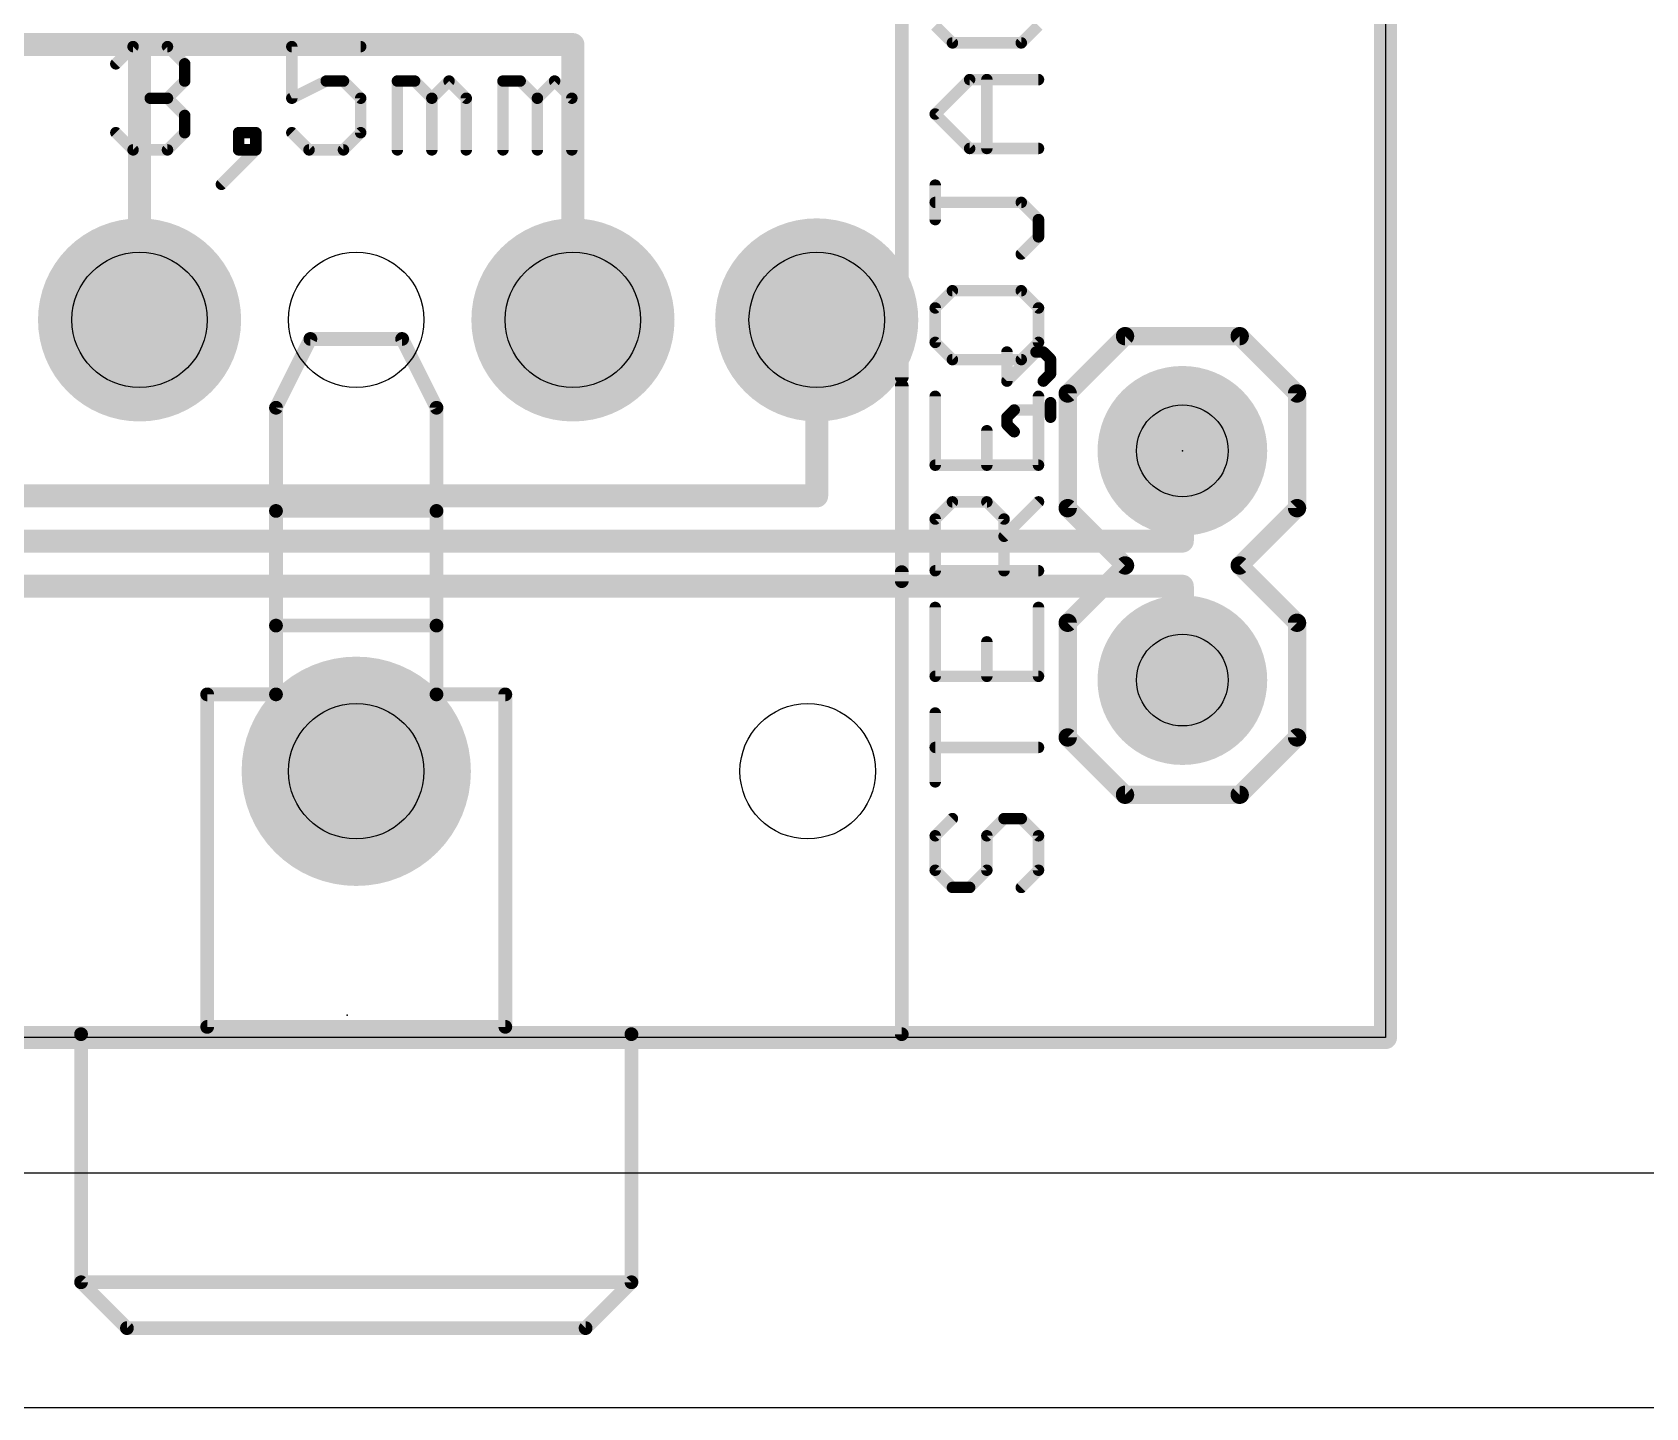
# Model space of a CAD drawing. Extents: x -7 to 74, y -4 to 123.
# Drawn here: x 35.51 to 53.38, y -4.1 to 11.14 of the extents above; entities that cross this region are included whole.
import ezdxf

# ---------------------------------------------------------------- set-up
doc = ezdxf.new("R2010")
doc.units = 0
for name, color, linetype in [('1', 14, 'CONTINUOUS'), ('16', 5, 'CONTINUOUS'), ('17', 94, 'CONTINUOUS'), ('20', 178, 'CONTINUOUS'), ('21', 250, 'CONTINUOUS'), ('22', 250, 'CONTINUOUS'), ('23', 178, 'CONTINUOUS'), ('24', 178, 'CONTINUOUS'), ('26', 250, 'CONTINUOUS'), ('27', 250, 'CONTINUOUS'), ('44', 250, 'CONTINUOUS'), ('51', 214, 'CONTINUOUS'), ('52', 6, 'CONTINUOUS')]:
    doc.layers.add(name, color=color, linetype=linetype)

# ---------------------------------------------------------------- blocks, each defined once
blk = doc.blocks.new('RECT')
blk.add_solid([(-0.5, -0.5), (0.5, -0.5), (-0.5, 0.5), (0.5, 0.5)])
blk = doc.blocks.new('ROUNDP')
at = {"const_width": 0.5}
blk.add_lwpolyline([(0, -0.25, 1), (0, 0.25, 1), (0, -0.25)], format="xyb", dxfattribs=at)

msp = doc.modelspace()

# ---------------------------------------------------------------- linework, layer by layer
at = {"layer": '1', "const_width": 0.254}
for points in [[(50.5, 0), (50.5, 16.95)], [(0, 0), (50.5, 0)]]:
    msp.add_lwpolyline(points, dxfattribs=at)
at = {"layer": '1', "const_width": 0.127}
for points in [[(50.4365, 0, 1), (50.5635, 0)], [(50.5, -0.0635, 1), (50.5, 0.0635)]]:
    msp.add_lwpolyline(points, format="xyb", dxfattribs=at)
at = {"layer": '16', "const_width": 0.254}
for points in [[(50.5, 0), (50.5, 16.95)], [(36.7, 11), (22, 11)], [(36.7, 7.95), (36.7, 11)], [(36.7, 11), (41.5, 11)], [(41.5, 11), (41.5, 7.95)], [(44.2, 6), (44.2, 7.95)], [(48.25, 5.5), (48.25, 6.5)], [(34, 6), (44.2, 6)], [(23, 5.5), (48.25, 5.5)], [(23, 5), (48.25, 5)], [(48.25, 5), (48.25, 3.96)], [(0, 0), (50.5, 0)]]:
    msp.add_lwpolyline(points, dxfattribs=at)
at = {"layer": '16', "const_width": 0.127}
for points in [[(36.7635, 11, 1), (36.6365, 11)], [(36.7, 11.0635, 1), (36.7, 10.9365)], [(36.7, 10.9365, 1), (36.7, 11.0635)], [(41.5635, 11, 1), (41.4365, 11)], [(41.5, 10.9365, 1), (41.5, 11.0635)], [(44.2635, 7.95, 1), (44.1365, 7.95)], [(36.6365, 7.95, 1), (36.7635, 7.95)], [(41.4365, 7.95, 1), (41.5635, 7.95)], [(48.3135, 6.5, 1), (48.1865, 6.5)], [(44.2, 5.9365, 1), (44.2, 6.0635)], [(44.1365, 6, 1), (44.2635, 6)], [(48.1865, 5.5, 1), (48.3135, 5.5)], [(48.25, 5.4365, 1), (48.25, 5.5635)], [(48.3135, 5, 1), (48.1865, 5)], [(48.25, 4.9365, 1), (48.25, 5.0635)], [(48.1865, 3.96, 1), (48.3135, 3.96)], [(50.4365, 0, 1), (50.5635, 0)], [(50.5, -0.0635, 1), (50.5, 0.0635)]]:
    msp.add_lwpolyline(points, format="xyb", dxfattribs=at)
at = {"layer": '20'}
for p, q in [((50.5, 16.95), (50.5, 0)), ((50.5, 0), (0, 0))]:
    msp.add_line(p, q, dxfattribs=at)
for centre in [(39.1, 7.95), (44.1, 2.95)]:
    msp.add_circle(centre, 0.75, dxfattribs=at)
at = {"layer": '21'}
for points, const_width in [([(45.142, 7.315), (45.142, 11.762)], 0.1524), ([(36.4373, 10.7868), (36.628, 10.9775)], 0.127), ([(36.628, 10.9775), (37.0093, 10.9775)], 0.127), ([(37.0093, 10.9775), (37.2, 10.7868)], 0.127), ([(39.1489, 10.9775), (38.3863, 10.9775)], 0.127), ([(38.3863, 10.9775), (38.3863, 10.4055)], 0.127), ([(37.2, 10.7868), (37.2, 10.5961)], 0.127), ([(37.2, 10.5961), (37.0093, 10.4055)], 0.127), ([(38.3863, 10.4055), (38.7676, 10.5961)], 0.127), ([(38.7676, 10.5961), (38.9583, 10.5961)], 0.127), ([(38.9583, 10.5961), (39.1489, 10.4055)], 0.127), ([(39.5557, 9.8335), (39.5557, 10.5961)], 0.127), ([(39.5557, 10.5961), (39.7464, 10.5961)], 0.127), ([(39.7464, 10.5961), (39.937, 10.4055)], 0.127), ([(39.937, 10.4055), (40.1277, 10.5961)], 0.127), ([(40.1277, 10.5961), (40.3183, 10.4055)], 0.127), ([(40.7251, 9.8335), (40.7251, 10.5961)], 0.127), ([(40.7251, 10.5961), (40.9158, 10.5961)], 0.127), ([(40.9158, 10.5961), (41.1064, 10.4055)], 0.127), ([(41.1064, 10.4055), (41.2971, 10.5961)], 0.127), ([(41.2971, 10.5961), (41.4877, 10.4055)], 0.127), ([(37.0093, 10.4055), (36.8186, 10.4055)], 0.127), ([(37.0093, 10.4055), (37.2, 10.2148)], 0.127), ([(39.1489, 10.4055), (39.1489, 10.0242)], 0.127), ([(39.937, 10.4055), (39.937, 9.8335)], 0.127), ([(40.3183, 10.4055), (40.3183, 9.8335)], 0.127), ([(41.1064, 10.4055), (41.1064, 9.8335)], 0.127), ([(41.4877, 10.4055), (41.4877, 9.8335)], 0.127), ([(37.2, 10.2148), (37.2, 10.0242)], 0.127), ([(36.628, 9.8335), (36.4373, 10.0242)], 0.127), ([(37.2, 10.0242), (37.0093, 9.8335)], 0.127), ([(37.988, 10.0242), (37.7974, 10.0242)], 0.127), ([(37.7974, 10.0242), (37.7974, 9.8335)], 0.127), ([(37.988, 9.8335), (37.988, 10.0242)], 0.127), ([(38.577, 9.8335), (38.3863, 10.0242)], 0.127), ([(39.1489, 10.0242), (38.9583, 9.8335)], 0.127), ([(37.0093, 9.8335), (36.628, 9.8335)], 0.127), ([(37.6067, 9.4522), (37.988, 9.8335)], 0.127), ([(37.7974, 9.8335), (37.988, 9.8335)], 0.127), ([(38.9583, 9.8335), (38.577, 9.8335)], 0.127), ([(45.142, 0.038), (45.142, 5.156)], 0.1524), ([(36.052, 0.038), (33.058, 0.038)], 0.1524), ([(36.052, 0.038), (36.052, -2.71)], 0.1524), ([(42.148, 0.038), (36.052, 0.038)], 0.1524), ([(45.142, 0.038), (42.148, 0.038)], 0.1524), ([(42.148, -2.71), (42.148, 0.038)], 0.1524), ([(36.052, -2.71), (36.56, -3.218)], 0.1524), ([(42.148, -2.71), (36.052, -2.71)], 0.1524), ([(42.148, -2.71), (41.64, -3.218)], 0.1524), ([(41.64, -3.218), (36.56, -3.218)], 0.1524)]:
    msp.add_lwpolyline(points, dxfattribs=dict(at, const_width=const_width))
for points, const_width in [([(36.628, 11.0092, 1), (36.628, 10.9457)], 0.0635), ([(36.6504, 10.955, 1), (36.6055, 10.9999)], 0.0635), ([(37.0317, 10.9999, 1), (36.9868, 10.955)], 0.0635), ([(37.0093, 10.9457, 1), (37.0093, 11.0092)], 0.0635), ([(38.418, 10.9775, 1), (38.3545, 10.9775)], 0.0635), ([(38.3863, 11.0092, 1), (38.3863, 10.9457)], 0.0635), ([(39.1489, 10.9457, 1), (39.1489, 11.0092)], 0.0635), ([(36.4149, 10.8093, 1), (36.4598, 10.7644)], 0.0635), ([(37.2317, 10.7868, 1), (37.1682, 10.7868)], 0.0635), ([(37.1775, 10.7644, 1), (37.2224, 10.8093)], 0.0635), ([(37.1682, 10.5961, 1), (37.2317, 10.5961)], 0.0635), ([(37.2224, 10.5737, 1), (37.1775, 10.6186)], 0.0635), ([(38.7676, 10.6279, 1), (38.7676, 10.5644)], 0.0635), ([(38.7818, 10.5678, 1), (38.7534, 10.6245)], 0.0635), ([(38.9807, 10.6186, 1), (38.9358, 10.5737)], 0.0635), ([(38.9583, 10.5644, 1), (38.9583, 10.6279)], 0.0635), ([(39.5874, 10.5961, 1), (39.5239, 10.5961)], 0.0635), ([(39.5557, 10.6279, 1), (39.5557, 10.5644)], 0.0635), ([(39.7688, 10.6186, 1), (39.7239, 10.5737)], 0.0635), ([(39.7464, 10.5644, 1), (39.7464, 10.6279)], 0.0635), ([(40.1501, 10.6186, 1), (40.1052, 10.5737)], 0.0635), ([(40.1501, 10.5737, 1), (40.1052, 10.6186)], 0.0635), ([(40.7568, 10.5961, 1), (40.6933, 10.5961)], 0.0635), ([(40.7251, 10.6279, 1), (40.7251, 10.5644)], 0.0635), ([(40.9382, 10.6186, 1), (40.8933, 10.5737)], 0.0635), ([(40.9158, 10.5644, 1), (40.9158, 10.6279)], 0.0635), ([(41.3195, 10.6186, 1), (41.2746, 10.5737)], 0.0635), ([(41.3195, 10.5737, 1), (41.2746, 10.6186)], 0.0635), ([(36.8186, 10.4372, 1), (36.8186, 10.3737)], 0.0635), ([(37.0317, 10.4279, 1), (36.9868, 10.383)], 0.0635), ([(36.9868, 10.4279, 1), (37.0317, 10.383)], 0.0635), ([(37.0093, 10.3737, 1), (37.0093, 10.4372)], 0.0635), ([(38.3545, 10.4055, 1), (38.418, 10.4055)], 0.0635), ([(38.3721, 10.4339, 1), (38.4005, 10.3771)], 0.0635), ([(39.1807, 10.4055, 1), (39.1172, 10.4055)], 0.0635), ([(39.1265, 10.383, 1), (39.1714, 10.4279)], 0.0635), ([(39.9688, 10.4055, 1), (39.9053, 10.4055)], 0.0635), ([(39.9146, 10.4279, 1), (39.9595, 10.383)], 0.0635), ([(39.9146, 10.383, 1), (39.9595, 10.4279)], 0.0635), ([(40.3501, 10.4055, 1), (40.2866, 10.4055)], 0.0635), ([(40.2959, 10.383, 1), (40.3408, 10.4279)], 0.0635), ([(41.1382, 10.4055, 1), (41.0747, 10.4055)], 0.0635), ([(41.084, 10.4279, 1), (41.1289, 10.383)], 0.0635), ([(41.084, 10.383, 1), (41.1289, 10.4279)], 0.0635), ([(41.5195, 10.4055, 1), (41.456, 10.4055)], 0.0635), ([(41.4653, 10.383, 1), (41.5102, 10.4279)], 0.0635), ([(37.2317, 10.2148, 1), (37.1682, 10.2148)], 0.0635), ([(37.1775, 10.1924, 1), (37.2224, 10.2373)], 0.0635), ([(36.4598, 10.0466, 1), (36.4149, 10.0017)], 0.0635), ([(37.1682, 10.0242, 1), (37.2317, 10.0242)], 0.0635), ([(37.2224, 10.0017, 1), (37.1775, 10.0466)], 0.0635), ([(37.8291, 10.0242, 1), (37.7656, 10.0242)], 0.0635), ([(37.7974, 10.0559, 1), (37.7974, 9.9924)], 0.0635), ([(38.0198, 10.0242, 1), (37.9563, 10.0242)], 0.0635), ([(37.988, 9.9924, 1), (37.988, 10.0559)], 0.0635), ([(38.4087, 10.0466, 1), (38.3638, 10.0017)], 0.0635), ([(39.1172, 10.0242, 1), (39.1807, 10.0242)], 0.0635), ([(39.1714, 10.0017, 1), (39.1265, 10.0466)], 0.0635), ([(36.628, 9.8653, 1), (36.628, 9.8018)], 0.0635), ([(36.6055, 9.811, 1), (36.6504, 9.856)], 0.0635), ([(36.9868, 9.856, 1), (37.0317, 9.811)], 0.0635), ([(37.0093, 9.8018, 1), (37.0093, 9.8653)], 0.0635), ([(37.7656, 9.8335, 1), (37.8291, 9.8335)], 0.0635), ([(37.7974, 9.8653, 1), (37.7974, 9.8018)], 0.0635), ([(37.9563, 9.8335, 1), (38.0198, 9.8335)], 0.0635), ([(38.0105, 9.811, 1), (37.9656, 9.856)], 0.0635), ([(37.988, 9.8018, 1), (37.988, 9.8653)], 0.0635), ([(38.577, 9.8653, 1), (38.577, 9.8018)], 0.0635), ([(38.5545, 9.811, 1), (38.5994, 9.856)], 0.0635), ([(38.9358, 9.856, 1), (38.9807, 9.811)], 0.0635), ([(38.9583, 9.8018, 1), (38.9583, 9.8653)], 0.0635), ([(39.5239, 9.8335, 1), (39.5874, 9.8335)], 0.0635), ([(39.9053, 9.8335, 1), (39.9688, 9.8335)], 0.0635), ([(40.2866, 9.8335, 1), (40.3501, 9.8335)], 0.0635), ([(40.6933, 9.8335, 1), (40.7568, 9.8335)], 0.0635), ([(41.0747, 9.8335, 1), (41.1382, 9.8335)], 0.0635), ([(41.456, 9.8335, 1), (41.5195, 9.8335)], 0.0635), ([(37.5842, 9.4746, 1), (37.6292, 9.4297)], 0.0635), ([(45.1039, 7.315, 1), (45.1801, 7.315)], 0.0762), ([(45.1801, 5.156, 1), (45.1039, 5.156)], 0.0762), ([(36.0901, 0.038, 1), (36.0139, 0.038)], 0.0762), ([(36.052, 0.0761, 1), (36.052, -0.0001)], 0.0762), ([(36.052, -0.0001, 1), (36.052, 0.0761)], 0.0762), ([(42.148, 0.0761, 1), (42.148, -0.0001)], 0.0762), ([(42.1861, 0.038, 1), (42.1099, 0.038)], 0.0762), ([(42.148, -0.0001, 1), (42.148, 0.0761)], 0.0762), ([(45.1039, 0.038, 1), (45.1801, 0.038)], 0.0762), ([(45.142, -0.0001, 1), (45.142, 0.0761)], 0.0762), ([(36.052, -2.6719, 1), (36.052, -2.7481)], 0.0762), ([(36.0139, -2.71, 1), (36.0901, -2.71)], 0.0762), ([(36.0789, -2.6831, 1), (36.0251, -2.7369)], 0.0762), ([(42.1099, -2.71, 1), (42.1861, -2.71)], 0.0762), ([(42.1749, -2.7369, 1), (42.1211, -2.6831)], 0.0762), ([(42.148, -2.7481, 1), (42.148, -2.6719)], 0.0762), ([(36.56, -3.1799, 1), (36.56, -3.2561)], 0.0762), ([(36.5331, -3.2449, 1), (36.5869, -3.1911)], 0.0762), ([(41.6131, -3.1911, 1), (41.6669, -3.2449)], 0.0762), ([(41.64, -3.2561, 1), (41.64, -3.1799)], 0.0762)]:
    msp.add_lwpolyline(points, format="xyb", dxfattribs=dict(at, const_width=const_width))
at = {"layer": '22', "const_width": 0.2032}
for points in [[(46.98, 7.135), (47.615, 7.77)], [(47.615, 7.77), (48.885, 7.77)], [(48.885, 7.77), (49.52, 7.135)], [(46.98, 7.135), (46.98, 5.865)], [(49.52, 5.865), (49.52, 7.135)], [(46.98, 5.865), (47.615, 5.23)], [(48.885, 5.23), (49.52, 5.865)], [(47.615, 5.23), (46.98, 4.595)], [(49.52, 4.595), (48.885, 5.23)], [(46.98, 4.595), (46.98, 3.325)], [(49.52, 3.325), (49.52, 4.595)], [(46.98, 3.325), (47.615, 2.69)], [(48.885, 2.69), (49.52, 3.325)], [(47.615, 2.69), (48.885, 2.69)]]:
    msp.add_lwpolyline(points, dxfattribs=at)
at = {"layer": '22', "const_width": 0.1016}
for points in [[(47.615, 7.8208, 1), (47.615, 7.7192)], [(47.6509, 7.7341, 1), (47.5791, 7.8059)], [(48.9209, 7.8059, 1), (48.8491, 7.7341)], [(48.885, 7.7192, 1), (48.885, 7.8208)], [(47.0308, 7.135, 1), (46.9292, 7.135)], [(46.9441, 7.1709, 1), (47.0159, 7.0991)], [(49.5708, 7.135, 1), (49.4692, 7.135)], [(49.4841, 7.0991, 1), (49.5559, 7.1709)], [(47.0159, 5.9009, 1), (46.9441, 5.8291)], [(46.9292, 5.865, 1), (47.0308, 5.865)], [(49.4692, 5.865, 1), (49.5708, 5.865)], [(49.5559, 5.8291, 1), (49.4841, 5.9009)], [(47.6509, 5.1941, 1), (47.5791, 5.2659)], [(47.5791, 5.1941, 1), (47.6509, 5.2659)], [(48.9209, 5.2659, 1), (48.8491, 5.1941)], [(48.8491, 5.2659, 1), (48.9209, 5.1941)], [(47.0308, 4.595, 1), (46.9292, 4.595)], [(46.9441, 4.6309, 1), (47.0159, 4.5591)], [(49.5708, 4.595, 1), (49.4692, 4.595)], [(49.4841, 4.5591, 1), (49.5559, 4.6309)], [(47.0159, 3.3609, 1), (46.9441, 3.2891)], [(49.5559, 3.2891, 1), (49.4841, 3.3609)], [(46.9292, 3.325, 1), (47.0308, 3.325)], [(49.4692, 3.325, 1), (49.5708, 3.325)], [(47.615, 2.7408, 1), (47.615, 2.6392)], [(47.5791, 2.6541, 1), (47.6509, 2.7259)], [(48.8491, 2.7259, 1), (48.9209, 2.6541)], [(48.885, 2.6392, 1), (48.885, 2.7408)]]:
    msp.add_lwpolyline(points, format="xyb", dxfattribs=at)
at = {"layer": '23'}
msp.add_point((39, 0.25), dxfattribs=at)
at = {"layer": '24'}
msp.add_point((48.25, 6.5), dxfattribs=at)
at = {"layer": '26', "const_width": 0.0635}
for points in [[(46.3387, 7.5942, 1), (46.2751, 7.5942)], [(46.6289, 7.6259, 1), (46.6289, 7.5624)], [(46.6514, 7.5717, 1), (46.6065, 7.6166)], [(46.7319, 7.6166, 1), (46.687, 7.5717)], [(46.7094, 7.5624, 1), (46.7094, 7.6259)], [(46.8217, 7.5137, 1), (46.7582, 7.5137)], [(46.7675, 7.4912, 1), (46.8124, 7.5361)], [(46.7582, 7.3527, 1), (46.8217, 7.3527)], [(46.8124, 7.3302, 1), (46.7675, 7.3751)], [(46.2751, 7.2722, 1), (46.3387, 7.2722)], [(46.2844, 7.2946, 1), (46.3294, 7.2497)], [(46.687, 7.2946, 1), (46.7319, 7.2497)], [(46.3874, 6.9841, 1), (46.3874, 6.9206)], [(46.4099, 6.9299, 1), (46.3649, 6.9748)], [(46.8217, 7.0329, 1), (46.7582, 7.0329)], [(46.7899, 6.9206, 1), (46.7899, 6.9841)], [(46.3387, 6.8719, 1), (46.2751, 6.8719)], [(46.2751, 6.7914, 1), (46.3387, 6.7914)], [(46.2844, 6.8943, 1), (46.3294, 6.8494)], [(46.3294, 6.8138, 1), (46.2844, 6.7689)], [(46.7582, 6.8719, 1), (46.8217, 6.8719)], [(46.3649, 6.6884, 1), (46.4099, 6.7333)]]:
    msp.add_lwpolyline(points, format="xyb", dxfattribs=at)
at = {"layer": '26', "const_width": 0.127}
for points in [[(46.3069, 7.5942), (46.3069, 7.2722)], [(46.3069, 7.2722), (46.6289, 7.5942)], [(46.6289, 7.5942), (46.7094, 7.5942)], [(46.7094, 7.5942), (46.7899, 7.5137)], [(46.7899, 7.5137), (46.7899, 7.3527)], [(46.7899, 7.3527), (46.7094, 7.2722)], [(46.3069, 6.8719), (46.3874, 6.9524)], [(46.3874, 6.9524), (46.7899, 6.9524)], [(46.7899, 6.8719), (46.7899, 7.0329)], [(46.3069, 6.7914), (46.3069, 6.8719)], [(46.3874, 6.7109), (46.3069, 6.7914)]]:
    msp.add_lwpolyline(points, dxfattribs=at)
at = {"layer": '27', "const_width": 0.127}
for points in [[(45.5125, 11.2093), (45.7032, 11.0187)], [(46.4658, 11.0187), (46.6565, 11.2093)], [(45.7032, 11.0187), (46.4658, 11.0187)], [(45.5125, 10.2306), (45.8939, 10.6119)], [(45.8939, 10.6119), (46.6565, 10.6119)], [(46.0845, 9.8493), (46.0845, 10.6119)], [(45.8939, 9.8493), (45.5125, 10.2306)], [(46.6565, 9.8493), (45.8939, 9.8493)], [(45.5125, 9.0612), (45.5125, 9.4425)], [(46.4658, 9.2519), (45.5125, 9.2519)], [(46.6565, 9.0612), (46.4658, 9.2519)], [(46.6565, 8.8705), (46.6565, 9.0612)], [(46.4658, 8.6799), (46.6565, 8.8705)], [(45.7032, 8.2731), (45.5125, 8.0825)], [(46.4658, 8.2731), (45.7032, 8.2731)], [(46.6565, 8.0825), (46.4658, 8.2731)], [(45.5125, 8.0825), (45.5125, 7.7011)], [(46.6565, 7.7011), (46.6565, 8.0825)], [(45.5125, 7.7011), (45.7032, 7.5105)], [(46.4658, 7.5105), (46.6565, 7.7011)], [(45.7032, 7.5105), (46.4658, 7.5105)], [(45.5125, 7.1037), (45.5125, 6.3411)], [(46.6565, 6.3411), (46.6565, 7.1037)], [(46.0845, 6.3411), (46.0845, 6.7224)], [(45.5125, 6.3411), (46.6565, 6.3411)], [(45.5125, 5.7437), (45.7032, 5.9343)], [(45.7032, 5.9343), (46.0845, 5.9343)], [(46.0845, 5.9343), (46.2752, 5.7437)], [(46.2752, 5.553), (46.6565, 5.9343)], [(45.5125, 5.1717), (45.5125, 5.7437)], [(46.2752, 5.7437), (46.2752, 5.1717)], [(46.6565, 5.1717), (45.5125, 5.1717)], [(45.5125, 4.7649), (45.5125, 4.0023)], [(46.6565, 4.0023), (46.6565, 4.7649)], [(46.0845, 4.0023), (46.0845, 4.3836)], [(45.5125, 4.0023), (46.6565, 4.0023)], [(45.5125, 2.8329), (45.5125, 3.5955)], [(46.6565, 3.2142), (45.5125, 3.2142)], [(45.7032, 2.4262), (45.5125, 2.2355)], [(46.0845, 2.2355), (46.2752, 2.4262)], [(46.2752, 2.4262), (46.4658, 2.4262)], [(46.4658, 2.4262), (46.6565, 2.2355)], [(45.5125, 2.2355), (45.5125, 1.8542)], [(46.0845, 1.8542), (46.0845, 2.2355)], [(46.6565, 2.2355), (46.6565, 1.8542)], [(45.5125, 1.8542), (45.7032, 1.6635)], [(45.8939, 1.6635), (46.0845, 1.8542)], [(46.6565, 1.8542), (46.4658, 1.6635)], [(45.7032, 1.6635), (45.8939, 1.6635)]]:
    msp.add_lwpolyline(points, dxfattribs=at)
at = {"layer": '27', "const_width": 0.0635}
for points in [[(45.7032, 11.0504, 1), (45.7032, 10.9869)], [(46.4658, 10.9869, 1), (46.4658, 11.0504)], [(45.6807, 10.9962, 1), (45.7256, 11.0411)], [(46.4434, 11.0411, 1), (46.4883, 10.9962)], [(45.8939, 10.6437, 1), (45.8939, 10.5802)], [(45.9163, 10.5895, 1), (45.8714, 10.6344)], [(46.1163, 10.6119, 1), (46.0528, 10.6119)], [(46.6565, 10.5802, 1), (46.6565, 10.6437)], [(45.535, 10.2531, 1), (45.4901, 10.2082)], [(45.4901, 10.2531, 1), (45.535, 10.2082)], [(45.8939, 9.881, 1), (45.8939, 9.8175)], [(45.8714, 9.8268, 1), (45.9163, 9.8717)], [(46.0528, 9.8493, 1), (46.1163, 9.8493)], [(46.6565, 9.8175, 1), (46.6565, 9.881)], [(45.5443, 9.4425, 1), (45.4808, 9.4425)], [(45.5125, 9.2836, 1), (45.5125, 9.2201)], [(46.4883, 9.2743, 1), (46.4434, 9.2294)], [(46.4658, 9.2201, 1), (46.4658, 9.2836)], [(46.6883, 9.0612, 1), (46.6247, 9.0612)], [(46.634, 9.0388, 1), (46.679, 9.0837)], [(45.4808, 9.0612, 1), (45.5443, 9.0612)], [(46.6247, 8.8705, 1), (46.6883, 8.8705)], [(46.679, 8.8481, 1), (46.634, 8.893)], [(46.4434, 8.7023, 1), (46.4883, 8.6574)], [(45.7032, 8.3049, 1), (45.7032, 8.2414)], [(45.7256, 8.2507, 1), (45.6807, 8.2956)], [(46.4883, 8.2956, 1), (46.4434, 8.2507)], [(46.4658, 8.2414, 1), (46.4658, 8.3049)], [(45.5443, 8.0825, 1), (45.4808, 8.0825)], [(45.4901, 8.1049, 1), (45.535, 8.06)], [(46.6883, 8.0825, 1), (46.6247, 8.0825)], [(46.634, 8.06, 1), (46.679, 8.1049)], [(45.4808, 7.7011, 1), (45.5443, 7.7011)], [(45.535, 7.7236, 1), (45.4901, 7.6787)], [(46.6247, 7.7011, 1), (46.6883, 7.7011)], [(46.679, 7.6787, 1), (46.634, 7.7236)], [(45.7032, 7.5422, 1), (45.7032, 7.4787)], [(45.6807, 7.488, 1), (45.7256, 7.5329)], [(46.4434, 7.5329, 1), (46.4883, 7.488)], [(46.4658, 7.4787, 1), (46.4658, 7.5422)], [(45.5443, 7.1037, 1), (45.4808, 7.1037)], [(46.6883, 7.1037, 1), (46.6247, 7.1037)], [(46.1163, 6.7224, 1), (46.0528, 6.7224)], [(45.5125, 6.3728, 1), (45.5125, 6.3093)], [(45.4808, 6.3411, 1), (45.5443, 6.3411)], [(46.0528, 6.3411, 1), (46.1163, 6.3411)], [(46.6247, 6.3411, 1), (46.6883, 6.3411)], [(46.6565, 6.3093, 1), (46.6565, 6.3728)], [(45.7032, 5.9661, 1), (45.7032, 5.9026)], [(45.7256, 5.9119, 1), (45.6807, 5.9568)], [(46.107, 5.9568, 1), (46.0621, 5.9119)], [(46.0845, 5.9026, 1), (46.0845, 5.9661)], [(46.679, 5.9119, 1), (46.634, 5.9568)], [(45.5443, 5.7437, 1), (45.4808, 5.7437)], [(45.4901, 5.7661, 1), (45.535, 5.7212)], [(46.3069, 5.7437, 1), (46.2434, 5.7437)], [(46.2527, 5.7212, 1), (46.2976, 5.7661)], [(46.2527, 5.5755, 1), (46.2976, 5.5306)], [(45.5125, 5.2034, 1), (45.5125, 5.1399)], [(45.4808, 5.1717, 1), (45.5443, 5.1717)], [(46.2434, 5.1717, 1), (46.3069, 5.1717)], [(46.6565, 5.1399, 1), (46.6565, 5.2034)], [(45.5443, 4.7649, 1), (45.4808, 4.7649)], [(46.6883, 4.7649, 1), (46.6247, 4.7649)], [(46.1163, 4.3836, 1), (46.0528, 4.3836)], [(45.5125, 4.034, 1), (45.5125, 3.9705)], [(45.4808, 4.0023, 1), (45.5443, 4.0023)], [(46.0528, 4.0023, 1), (46.1163, 4.0023)], [(46.6247, 4.0023, 1), (46.6883, 4.0023)], [(46.6565, 3.9705, 1), (46.6565, 4.034)], [(45.5443, 3.5955, 1), (45.4808, 3.5955)], [(45.5125, 3.246, 1), (45.5125, 3.1825)], [(46.6565, 3.1825, 1), (46.6565, 3.246)], [(45.4808, 2.8329, 1), (45.5443, 2.8329)], [(45.7256, 2.4037, 1), (45.6807, 2.4486)], [(46.2752, 2.4579, 1), (46.2752, 2.3944)], [(46.2976, 2.4037, 1), (46.2527, 2.4486)], [(46.4883, 2.4486, 1), (46.4434, 2.4037)], [(46.4658, 2.3944, 1), (46.4658, 2.4579)], [(45.5443, 2.2355, 1), (45.4808, 2.2355)], [(45.4901, 2.2579, 1), (45.535, 2.213)], [(46.1163, 2.2355, 1), (46.0528, 2.2355)], [(46.0621, 2.2579, 1), (46.107, 2.213)], [(46.6883, 2.2355, 1), (46.6247, 2.2355)], [(46.634, 2.213, 1), (46.679, 2.2579)], [(45.4808, 1.8542, 1), (45.5443, 1.8542)], [(45.535, 1.8766, 1), (45.4901, 1.8317)], [(46.0528, 1.8542, 1), (46.1163, 1.8542)], [(46.107, 1.8317, 1), (46.0621, 1.8766)], [(46.6247, 1.8542, 1), (46.6883, 1.8542)], [(46.679, 1.8317, 1), (46.634, 1.8766)], [(45.7032, 1.6952, 1), (45.7032, 1.6318)], [(45.6807, 1.641, 1), (45.7256, 1.686)], [(45.8714, 1.686, 1), (45.9163, 1.641)], [(45.8939, 1.6318, 1), (45.8939, 1.6952)], [(46.4434, 1.686, 1), (46.4883, 1.641)]]:
    msp.add_lwpolyline(points, format="xyb", dxfattribs=at)
at = {"layer": '44'}
for centre, radius in [((36.7, 7.95), 0.75), ((41.5, 7.95), 0.75), ((44.2, 7.95), 0.75), ((48.25, 6.5), 0.508), ((48.25, 3.96), 0.508), ((39.1, 2.95), 0.75)]:
    msp.add_circle(centre, radius, dxfattribs=at)
at = {"layer": '51'}
for p, q in [((63.9, -1.5), (-1.8, -1.5)), ((63.6, -4.1), (-4.1, -4.1))]:
    msp.add_line(p, q, dxfattribs=at)
at = {"layer": '51', "const_width": 0.1524}
for points in [[(38.592, 7.739), (38.211, 6.977)], [(38.592, 7.739), (39.608, 7.739)], [(39.989, 6.977), (39.608, 7.739)], [(45.142, 5.056), (45.142, 7.215)], [(38.211, 5.834), (38.211, 6.977)], [(39.989, 6.977), (39.989, 5.834)], [(38.211, 5.834), (39.989, 5.834)], [(38.211, 4.564), (38.211, 5.834)], [(39.989, 5.834), (39.989, 4.564)], [(38.211, 4.564), (39.989, 4.564)], [(38.211, 3.802), (38.211, 4.564)], [(39.989, 4.564), (39.989, 3.802)], [(37.449, 3.802), (37.449, 0.119)], [(37.449, 3.802), (38.211, 3.802)], [(38.211, 3.802), (39.989, 3.802)], [(39.989, 3.802), (40.751, 3.802)], [(40.751, 0.119), (40.751, 3.802)], [(40.751, 0.119), (37.449, 0.119)]]:
    msp.add_lwpolyline(points, dxfattribs=at)
at = {"layer": '51', "const_width": 0.0762}
for points in [[(38.592, 7.7771, 1), (38.592, 7.7009)], [(38.6261, 7.722, 1), (38.5579, 7.756)], [(39.6421, 7.756, 1), (39.5739, 7.722)], [(39.608, 7.7009, 1), (39.608, 7.7771)], [(45.1801, 7.215, 1), (45.1039, 7.215)], [(38.2491, 6.977, 1), (38.1729, 6.977)], [(38.1769, 6.994, 1), (38.2451, 6.96)], [(40.0271, 6.977, 1), (39.9509, 6.977)], [(39.9549, 6.96, 1), (40.0231, 6.994)], [(38.211, 5.8721, 1), (38.211, 5.7959)], [(38.2491, 5.834, 1), (38.1729, 5.834)], [(40.0271, 5.834, 1), (39.9509, 5.834)], [(39.989, 5.7959, 1), (39.989, 5.8721)], [(38.1729, 5.834, 1), (38.2491, 5.834)], [(39.9509, 5.834, 1), (40.0271, 5.834)], [(45.1039, 5.056, 1), (45.1801, 5.056)], [(38.211, 4.6021, 1), (38.211, 4.5259)], [(38.2491, 4.564, 1), (38.1729, 4.564)], [(38.1729, 4.564, 1), (38.2491, 4.564)], [(40.0271, 4.564, 1), (39.9509, 4.564)], [(39.9509, 4.564, 1), (40.0271, 4.564)], [(39.989, 4.5259, 1), (39.989, 4.6021)], [(37.4871, 3.802, 1), (37.4109, 3.802)], [(37.449, 3.8401, 1), (37.449, 3.7639)], [(38.211, 3.8401, 1), (38.211, 3.7639)], [(38.1729, 3.802, 1), (38.2491, 3.802)], [(38.211, 3.7639, 1), (38.211, 3.8401)], [(39.989, 3.8401, 1), (39.989, 3.7639)], [(39.9509, 3.802, 1), (40.0271, 3.802)], [(39.989, 3.7639, 1), (39.989, 3.8401)], [(40.7891, 3.802, 1), (40.7129, 3.802)], [(40.751, 3.7639, 1), (40.751, 3.8401)], [(37.449, 0.1571, 1), (37.449, 0.0809)], [(40.751, 0.0809, 1), (40.751, 0.1571)], [(37.4109, 0.119, 1), (37.4871, 0.119)], [(40.7129, 0.119, 1), (40.7891, 0.119)]]:
    msp.add_lwpolyline(points, format="xyb", dxfattribs=at)

# ---------------------------------------------------------------- block references
at = {"layer": '17'}
for p, xscale, yscale, rotation in [((36.7, 7.95), 2.25, 2.25, 90), ((36.7, 7.95), 2.25, 2.25, 90), ((36.7, 7.95), 2.25, 2.25, 90), ((36.7, 7.95), 2.25, 2.25, 90), ((41.5, 7.95), 2.25, 2.25, 90), ((41.5, 7.95), 2.25, 2.25, 90), ((41.5, 7.95), 2.25, 2.25, 90), ((41.5, 7.95), 2.25, 2.25, 90), ((44.2, 7.95), 2.25, 2.25, 90), ((44.2, 7.95), 2.25, 2.25, 90), ((44.2, 7.95), 2.25, 2.25, 90), ((44.2, 7.95), 2.25, 2.25, 90), ((48.25, 6.5), 1.8796, 1.8796, 180), ((48.25, 6.5), 1.8796, 1.8796, 180), ((48.25, 6.5), 1.524, 1.524, 180), ((48.25, 6.5), 1.524, 1.524, 180), ((48.25, 3.96), 1.8796, 1.8796, 180), ((48.25, 3.96), 1.8796, 1.8796, 180), ((48.25, 3.96), 1.524, 1.524, 180), ((48.25, 3.96), 1.524, 1.524, 180), ((39.1, 2.95), 2.54, 2.54, 90), ((39.1, 2.95), 2.54, 2.54, 90), ((39.1, 2.95), 2.25, 2.25, 90), ((39.1, 2.95), 2.25, 2.25, 90)]:
    msp.add_blockref('ROUNDP', p, dxfattribs=dict(at, xscale=xscale, yscale=yscale, rotation=rotation))
at = {"layer": '52', "xscale": 0.508, "yscale": 0.508, "rotation": 270}
for p in [(48.25, 6.5), (48.25, 3.96)]:
    msp.add_blockref('RECT', p, dxfattribs=at)

doc.saveas('drawing.dxf')
